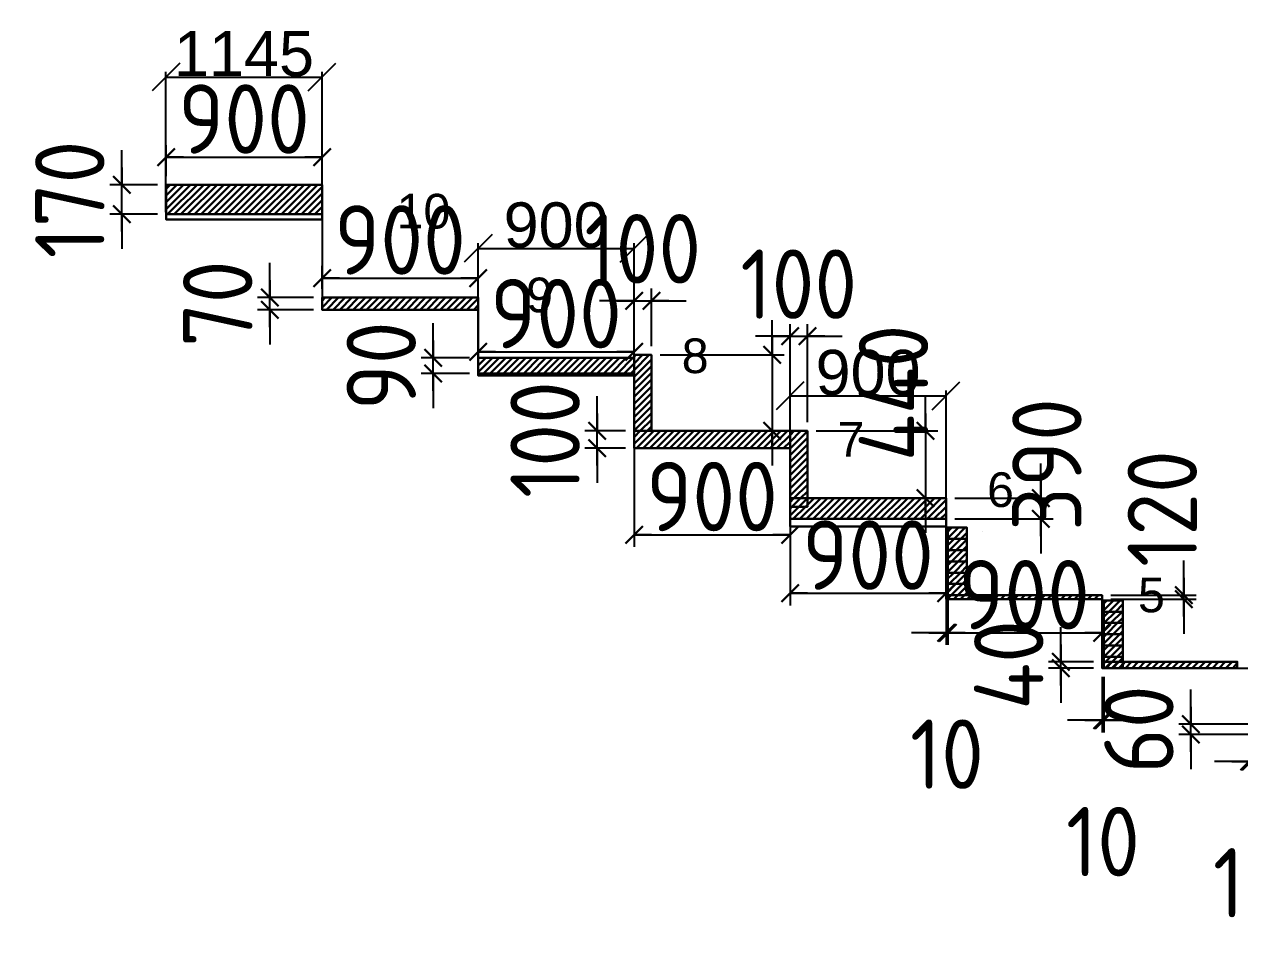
# Model space of a CAD drawing. Header units: millimetres. Extents: x -65509 to 912790, y 446 to 713294.
# Drawn here: x 259562 to 266574, y 394407 to 399688 of the extents above; entities that cross this region are included whole.
import ezdxf

# ---------------------------------------------------------------- set-up
doc = ezdxf.new("R2010")
doc.units = ezdxf.units.MM
doc.layers.get('Defpoints').update_dxf_attribs({"color": 250})
for name, color, linetype, lineweight in [('7.7.0) ммп алм резка', 6, 'Continuous', 30), ('7.7.1) ммп демонтаж бетона', 1, 'Continuous', 30), ('7.7.2) ммп кирпич', 20, 'Continuous', 30), ('7.7.3) ммп монтаж бетона', 5, 'Continuous', 30)]:
    doc.layers.add(name, color=color, linetype=linetype, lineweight=lineweight)
doc.styles.get("Standard").update_dxf_attribs({"font": 'arial.ttf'})
doc.styles.add('СПДС', font='isocpeur.ttf', dxfattribs={"width": 0.9})
doc.dimstyles.new('ISO-25', dxfattribs={"dimtxt": 2.5, "dimasz": 2.5, "dimexe": 1.25, "dimexo": 0.625, "dimtad": 1, "dimtxsty": 'Standard', "dimcen": 2.5, "dimadec": 0, "dimazin": 0, "dimtfac": 1, "dimtmove": 0, "dimatfit": 3, "dimfxl": 1, "dimarcsym": 0})
doc.dimstyles.new('Размера А3', dxfattribs={"dimtxt": 400, "dimasz": 100, "dimexe": 70, "dimexo": 50, "dimgap": 20, "dimtad": 1, "dimdec": 0, "dimrnd": 10, "dimzin": 0, "dimdsep": 46, "dimtxsty": 'СПДС', "dimblk": 'ARROWHEAD_6', "dimcen": 1, "dimazin": 0, "dimtfac": 1, "dimtdec": 0, "dimtmove": 2, "dimatfit": 0, "dimfxl": 1, "dimtolj": 1, "dimtzin": 0, "dimarcsym": 0})
pattern_1 = [(45, (-120, 0), (-19.3075507, 19.3075507), [])]

# ---------------------------------------------------------------- blocks, each defined once
blk = doc.blocks.new('_Oblique')
at = {"color": 0, "linetype": 'ByBlock', "lineweight": -2}
blk.add_line((-0.5, -0.5), (0.5, 0.5), dxfattribs=at)
blk = doc.blocks.new('*D589')
at = {"layer": '7.7.0) ммп алм резка', "color": 0, "lineweight": -2, "transparency": 16777216}
for p, q in [((260378.8, 398604.7), (260378.8, 399413.6)), ((261280, 398622), (261280, 399413.6)), ((260378.8, 399383.6), (261280, 399383.6))]:
    blk.add_line(p, q, dxfattribs=at)
at = {"layer": 'Defpoints', "color": 0, "lineweight": 25, "transparency": 16777216}
for p in [(261280, 399383.6), (260378.8, 398574.7), (261280, 398592)]:
    blk.add_point(p, dxfattribs=at)
at = {"layer": '7.7.0) ммп алм резка', "color": 0, "lineweight": -2, "transparency": 16777216, "xscale": 160, "yscale": 160, "zscale": 160, "rotation": 180}
blk.add_blockref('_Oblique', (260378.8, 399383.6), dxfattribs=at)
at = {"layer": '7.7.0) ммп алм резка', "color": 0, "lineweight": -2, "transparency": 16777216, "xscale": 160, "yscale": 160, "zscale": 160}
blk.add_blockref('_Oblique', (261280, 399383.6), dxfattribs=at)
at = {"layer": '7.7.0) ммп алм резка', "color": 0, "lineweight": 25, "transparency": 16777216, "insert": (260829.4, 399516.9), "char_height": 260, "attachment_point": 5}
blk.add_mtext('1145', dxfattribs=at)
blk = doc.blocks.new('*D590')
at = {"layer": '7.7.0) ммп алм резка', "color": 0, "lineweight": -2, "transparency": 16777216}
for p, q in [((262180.3, 397675), (262180.3, 398425)), ((263080.3, 397675), (263080.3, 398425)), ((262180.3, 398395), (263080.3, 398395))]:
    blk.add_line(p, q, dxfattribs=at)
at = {"layer": 'Defpoints', "color": 0, "lineweight": 25, "transparency": 16777216}
for p in [(263080.3, 398395), (262180.3, 397645), (263080.3, 397645)]:
    blk.add_point(p, dxfattribs=at)
at = {"layer": '7.7.0) ммп алм резка', "color": 0, "lineweight": -2, "transparency": 16777216, "xscale": 160, "yscale": 160, "zscale": 160, "rotation": 180}
blk.add_blockref('_Oblique', (262180.3, 398395), dxfattribs=at)
at = {"layer": '7.7.0) ммп алм резка', "color": 0, "lineweight": -2, "transparency": 16777216, "xscale": 160, "yscale": 160, "zscale": 160}
blk.add_blockref('_Oblique', (263080.3, 398395), dxfattribs=at)
at = {"layer": '7.7.0) ммп алм резка', "color": 0, "lineweight": 25, "transparency": 16777216, "insert": (262630.3, 398528.4), "char_height": 260, "attachment_point": 5}
blk.add_mtext('900', dxfattribs=at)
blk = doc.blocks.new('*D591')
at = {"layer": '7.7.0) ммп алм резка', "color": 0, "lineweight": -2, "transparency": 16777216}
for p, q in [((263980, 396824.3), (263980, 397574.3)), ((264880, 396824.3), (264880, 397574.3)), ((263980, 397544.3), (264880, 397544.3))]:
    blk.add_line(p, q, dxfattribs=at)
at = {"layer": 'Defpoints', "color": 0, "lineweight": 25, "transparency": 16777216}
for p in [(264880, 397544.3), (263980, 396794.3), (264880, 396794.3)]:
    blk.add_point(p, dxfattribs=at)
at = {"layer": '7.7.0) ммп алм резка', "color": 0, "lineweight": -2, "transparency": 16777216, "xscale": 160, "yscale": 160, "zscale": 160, "rotation": 180}
blk.add_blockref('_Oblique', (263980, 397544.3), dxfattribs=at)
at = {"layer": '7.7.0) ммп алм резка', "color": 0, "lineweight": -2, "transparency": 16777216, "xscale": 160, "yscale": 160, "zscale": 160}
blk.add_blockref('_Oblique', (264880, 397544.3), dxfattribs=at)
at = {"layer": '7.7.0) ммп алм резка', "color": 0, "lineweight": 25, "transparency": 16777216, "insert": (264430, 397677.7), "char_height": 260, "attachment_point": 5}
blk.add_mtext('900', dxfattribs=at)
blk = doc.blocks.new('ARROWHEAD_6')
at = {"color": 0, "linetype": 'Continuous'}
for p, q in [((0, 0), (-1, 0)), ((-0.5, -0.5), (0.5, 0.5))]:
    blk.add_line(p, q, dxfattribs=at)
blk = doc.blocks.new('*D593')
at = {"layer": '7.7.3) ммп монтаж бетона', "color": 0, "lineweight": -2, "transparency": 16777216}
for p, q in [((260380, 398812), (260380, 398991.3)), ((261280, 398812), (261280, 398991.3)), ((260480, 398921.3), (261180, 398921.3))]:
    blk.add_line(p, q, dxfattribs=at)
at = {"layer": 'Defpoints', "color": 0, "lineweight": 25, "transparency": 16777216}
for p in [(261280, 398921.3), (260380, 398762), (261280, 398762)]:
    blk.add_point(p, dxfattribs=at)
at = {"layer": '7.7.3) ммп монтаж бетона', "color": 0, "lineweight": -2, "transparency": 16777216, "xscale": 100, "yscale": 100, "zscale": 100, "rotation": 180}
blk.add_blockref('ARROWHEAD_6', (260380, 398921.3), dxfattribs=at)
at = {"layer": '7.7.3) ммп монтаж бетона', "color": 0, "lineweight": -2, "transparency": 16777216, "xscale": 100, "yscale": 100, "zscale": 100}
blk.add_blockref('ARROWHEAD_6', (261280, 398921.3), dxfattribs=at)
at = {"layer": '7.7.3) ммп монтаж бетона', "color": 0, "lineweight": 25, "transparency": 16777216, "insert": (260830, 399141.3), "char_height": 400, "attachment_point": 5, "style": 'СПДС'}
blk.add_mtext('\\A1;900', dxfattribs=at)
blk = doc.blocks.new('*D594')
at = {"layer": '7.7.3) ммп монтаж бетона', "color": 0, "lineweight": -2, "transparency": 16777216}
for p, q in [((260124.5, 398862), (260124.5, 398962)), ((260330, 398762), (260054.5, 398762)), ((260124.5, 398592), (260124.5, 398762)), ((260330, 398592), (260054.5, 398592)), ((260124.5, 398492), (260124.5, 398392))]:
    blk.add_line(p, q, dxfattribs=at)
at = {"layer": 'Defpoints', "color": 0, "lineweight": 25, "transparency": 16777216}
for p in [(260124.5, 398762), (260380, 398762), (260380, 398592)]:
    blk.add_point(p, dxfattribs=at)
at = {"layer": '7.7.3) ммп монтаж бетона', "color": 0, "lineweight": -2, "transparency": 16777216, "xscale": 100, "yscale": 100, "zscale": 100}
for p, rotation in [((260124.5, 398762), 270), ((260124.5, 398592), 90)]:
    blk.add_blockref('ARROWHEAD_6', p, dxfattribs=dict(at, rotation=rotation))
at = {"layer": '7.7.3) ммп монтаж бетона', "color": 0, "lineweight": 25, "transparency": 16777216, "insert": (259824.5, 398677), "char_height": 400, "attachment_point": 5, "rotation": 90, "style": 'СПДС'}
blk.add_mtext('\\A1;170', dxfattribs=at)
blk = doc.blocks.new('*D595')
at = {"layer": '7.7.3) ммп монтаж бетона', "color": 0, "lineweight": -2, "transparency": 16777216}
for p, q in [((261280, 398161.1), (261280, 398293.9)), ((262180, 398161.1), (262180, 398293.9)), ((261380, 398223.9), (262080, 398223.9))]:
    blk.add_line(p, q, dxfattribs=at)
at = {"layer": 'Defpoints', "color": 0, "lineweight": 25, "transparency": 16777216}
for p in [(262180, 398223.9), (261280, 398111.1), (262180, 398111.1)]:
    blk.add_point(p, dxfattribs=at)
at = {"layer": '7.7.3) ммп монтаж бетона', "color": 0, "lineweight": -2, "transparency": 16777216, "xscale": 100, "yscale": 100, "zscale": 100, "rotation": 180}
blk.add_blockref('ARROWHEAD_6', (261280, 398223.9), dxfattribs=at)
at = {"layer": '7.7.3) ммп монтаж бетона', "color": 0, "lineweight": -2, "transparency": 16777216, "xscale": 100, "yscale": 100, "zscale": 100}
blk.add_blockref('ARROWHEAD_6', (262180, 398223.9), dxfattribs=at)
at = {"layer": '7.7.3) ммп монтаж бетона', "color": 0, "lineweight": 25, "transparency": 16777216, "insert": (261730, 398443.9), "char_height": 400, "attachment_point": 5, "style": 'СПДС'}
blk.add_mtext('\\A1;900', dxfattribs=at)
blk = doc.blocks.new('*D596')
at = {"layer": '7.7.3) ммп монтаж бетона', "color": 0, "lineweight": -2, "transparency": 16777216}
for p, q in [((260977.7, 398211.1), (260977.7, 398311.1)), ((261230, 398111.1), (260907.7, 398111.1)), ((260977.7, 398041.1), (260977.7, 398111.1)), ((261230, 398041.1), (260907.7, 398041.1)), ((260977.7, 397941.1), (260977.7, 397841.1))]:
    blk.add_line(p, q, dxfattribs=at)
at = {"layer": 'Defpoints', "color": 0, "lineweight": 25, "transparency": 16777216}
for p in [(260977.7, 398111.1), (261280, 398111.1), (261280, 398041.1)]:
    blk.add_point(p, dxfattribs=at)
at = {"layer": '7.7.3) ммп монтаж бетона', "color": 0, "lineweight": -2, "transparency": 16777216, "xscale": 100, "yscale": 100, "zscale": 100}
for p, rotation in [((260977.7, 398111.1), 270), ((260977.7, 398041.1), 90)]:
    blk.add_blockref('ARROWHEAD_6', p, dxfattribs=dict(at, rotation=rotation))
at = {"layer": '7.7.3) ммп монтаж бетона', "color": 0, "lineweight": 25, "transparency": 16777216, "insert": (260677.7, 398076.1), "char_height": 400, "attachment_point": 5, "rotation": 90, "style": 'СПДС'}
blk.add_mtext('\\A1;70', dxfattribs=at)
blk = doc.blocks.new('*D597')
at = {"layer": '7.7.3) ммп монтаж бетона', "color": 0, "lineweight": -2, "transparency": 16777216}
for p, q in [((262180, 397813.1), (262180, 397868.8)), ((263080, 397813.1), (263080, 397868.8)), ((262280, 397798.8), (262980, 397798.8))]:
    blk.add_line(p, q, dxfattribs=at)
at = {"layer": 'Defpoints', "color": 0, "lineweight": 25, "transparency": 16777216}
for p in [(263080, 397798.8), (262180, 397763.1), (263080, 397763.1)]:
    blk.add_point(p, dxfattribs=at)
at = {"layer": '7.7.3) ммп монтаж бетона', "color": 0, "lineweight": -2, "transparency": 16777216, "xscale": 100, "yscale": 100, "zscale": 100, "rotation": 180}
blk.add_blockref('ARROWHEAD_6', (262180, 397798.8), dxfattribs=at)
at = {"layer": '7.7.3) ммп монтаж бетона', "color": 0, "lineweight": -2, "transparency": 16777216, "xscale": 100, "yscale": 100, "zscale": 100}
blk.add_blockref('ARROWHEAD_6', (263080, 397798.8), dxfattribs=at)
at = {"layer": '7.7.3) ммп монтаж бетона', "color": 0, "lineweight": 25, "transparency": 16777216, "insert": (262630, 398018.8), "char_height": 400, "attachment_point": 5, "style": 'СПДС'}
blk.add_mtext('\\A1;900', dxfattribs=at)
blk = doc.blocks.new('*D598')
at = {"layer": '7.7.3) ммп монтаж бетона', "color": 0, "lineweight": -2, "transparency": 16777216}
for p, q in [((261921.3, 397863.1), (261921.3, 397963.1)), ((262130, 397763.1), (261851.3, 397763.1)), ((261921.3, 397673.1), (261921.3, 397763.1)), ((262130, 397673.1), (261851.3, 397673.1)), ((261921.3, 397573.1), (261921.3, 397473.1))]:
    blk.add_line(p, q, dxfattribs=at)
at = {"layer": 'Defpoints', "color": 0, "lineweight": 25, "transparency": 16777216}
for p in [(261921.3, 397763.1), (262180, 397763.1), (262180, 397673.1)]:
    blk.add_point(p, dxfattribs=at)
at = {"layer": '7.7.3) ммп монтаж бетона', "color": 0, "lineweight": -2, "transparency": 16777216, "xscale": 100, "yscale": 100, "zscale": 100}
for p, rotation in [((261921.3, 397763.1), 270), ((261921.3, 397673.1), 90)]:
    blk.add_blockref('ARROWHEAD_6', p, dxfattribs=dict(at, rotation=rotation))
at = {"layer": '7.7.3) ммп монтаж бетона', "color": 0, "lineweight": 25, "transparency": 16777216, "insert": (261621.3, 397718.1), "char_height": 400, "attachment_point": 5, "rotation": 90, "style": 'СПДС'}
blk.add_mtext('\\A1;90', dxfattribs=at)
blk = doc.blocks.new('*D599')
at = {"layer": '7.7.3) ммп монтаж бетона', "color": 0, "lineweight": -2, "transparency": 16777216}
for p, q in [((263080, 397830.1), (263080, 398162.9)), ((263180, 397830.1), (263180, 398162.9)), ((262980, 398092.9), (262880, 398092.9)), ((263080, 398092.9), (263180, 398092.9)), ((263280, 398092.9), (263380, 398092.9))]:
    blk.add_line(p, q, dxfattribs=at)
at = {"layer": 'Defpoints', "color": 0, "lineweight": 25, "transparency": 16777216}
for p in [(263180, 398092.9), (263080, 397780.1), (263180, 397780.1)]:
    blk.add_point(p, dxfattribs=at)
at = {"layer": '7.7.3) ммп монтаж бетона', "color": 0, "lineweight": -2, "transparency": 16777216, "xscale": 100, "yscale": 100, "zscale": 100}
blk.add_blockref('ARROWHEAD_6', (263080, 398092.9), dxfattribs=at)
at = {"layer": '7.7.3) ммп монтаж бетона', "color": 0, "lineweight": -2, "transparency": 16777216, "xscale": 100, "yscale": 100, "zscale": 100, "rotation": 180}
blk.add_blockref('ARROWHEAD_6', (263180, 398092.9), dxfattribs=at)
at = {"layer": '7.7.3) ммп монтаж бетона', "color": 0, "lineweight": 25, "transparency": 16777216, "insert": (263130, 398392.9), "char_height": 400, "attachment_point": 5, "style": 'СПДС'}
blk.add_mtext('\\A1;100', dxfattribs=at)
blk = doc.blocks.new('*D600')
at = {"layer": '7.7.3) ммп монтаж бетона', "color": 0, "lineweight": -2, "transparency": 16777216}
for p, q in [((263876.5, 397880.1), (263876.5, 397980.1)), ((263230, 397780.1), (263946.5, 397780.1)), ((263876.5, 397780.1), (263876.5, 397342.1)), ((263230, 397342.1), (263946.5, 397342.1)), ((263876.5, 397242.1), (263876.5, 397142.1))]:
    blk.add_line(p, q, dxfattribs=at)
at = {"layer": 'Defpoints', "color": 0, "lineweight": 25, "transparency": 16777216}
for p in [(263180, 397780.1), (263180, 397342.1), (263876.5, 397342.1)]:
    blk.add_point(p, dxfattribs=at)
at = {"layer": '7.7.3) ммп монтаж бетона', "color": 0, "lineweight": -2, "transparency": 16777216, "xscale": 100, "yscale": 100, "zscale": 100}
for p, rotation in [((263876.5, 397780.1), 270), ((263876.5, 397342.1), 90)]:
    blk.add_blockref('ARROWHEAD_6', p, dxfattribs=dict(at, rotation=rotation))
at = {"layer": '7.7.3) ммп монтаж бетона', "color": 0, "lineweight": 25, "transparency": 16777216, "insert": (264576.5, 397561.1), "char_height": 400, "attachment_point": 5, "rotation": 90, "style": 'СПДС'}
blk.add_mtext('\\A1;440', dxfattribs=at)
blk = doc.blocks.new('*D601')
at = {"layer": '7.7.3) ммп монтаж бетона', "color": 0, "lineweight": -2, "transparency": 16777216}
for p, q in [((263080, 397292.1), (263080, 396673.5)), ((263980, 397192.1), (263980, 396673.5)), ((263180, 396743.5), (263880, 396743.5))]:
    blk.add_line(p, q, dxfattribs=at)
at = {"layer": 'Defpoints', "color": 0, "lineweight": 25, "transparency": 16777216}
for p in [(263080, 397342.1), (263980, 397242.1), (263980, 396743.5)]:
    blk.add_point(p, dxfattribs=at)
at = {"layer": '7.7.3) ммп монтаж бетона', "color": 0, "lineweight": -2, "transparency": 16777216, "xscale": 100, "yscale": 100, "zscale": 100, "rotation": 180}
blk.add_blockref('ARROWHEAD_6', (263080, 396743.5), dxfattribs=at)
at = {"layer": '7.7.3) ммп монтаж бетона', "color": 0, "lineweight": -2, "transparency": 16777216, "xscale": 100, "yscale": 100, "zscale": 100}
blk.add_blockref('ARROWHEAD_6', (263980, 396743.5), dxfattribs=at)
at = {"layer": '7.7.3) ммп монтаж бетона', "color": 0, "lineweight": 25, "transparency": 16777216, "insert": (263530, 396963.5), "char_height": 400, "attachment_point": 5, "style": 'СПДС'}
blk.add_mtext('\\A1;900', dxfattribs=at)
blk = doc.blocks.new('*D602')
at = {"layer": '7.7.3) ммп монтаж бетона', "color": 0, "lineweight": -2, "transparency": 16777216}
for p, q in [((262866.6, 397442.1), (262866.6, 397542.1)), ((263030, 397342.1), (262796.6, 397342.1)), ((262866.6, 397242.1), (262866.6, 397342.1)), ((263030, 397242.1), (262796.6, 397242.1)), ((262866.6, 397142.1), (262866.6, 397042.1))]:
    blk.add_line(p, q, dxfattribs=at)
at = {"layer": 'Defpoints', "color": 0, "lineweight": 25, "transparency": 16777216}
for p in [(262866.6, 397342.1), (263080, 397342.1), (263080, 397242.1)]:
    blk.add_point(p, dxfattribs=at)
at = {"layer": '7.7.3) ммп монтаж бетона', "color": 0, "lineweight": -2, "transparency": 16777216, "xscale": 100, "yscale": 100, "zscale": 100}
for p, rotation in [((262866.6, 397342.1), 270), ((262866.6, 397242.1), 90)]:
    blk.add_blockref('ARROWHEAD_6', p, dxfattribs=dict(at, rotation=rotation))
at = {"layer": '7.7.3) ммп монтаж бетона', "color": 0, "lineweight": 25, "transparency": 16777216, "insert": (262566.6, 397292.1), "char_height": 400, "attachment_point": 5, "rotation": 90, "style": 'СПДС'}
blk.add_mtext('\\A1;100', dxfattribs=at)
blk = doc.blocks.new('*D603')
at = {"layer": '7.7.3) ммп монтаж бетона', "color": 0, "lineweight": -2, "transparency": 16777216}
for p, q in [((263980, 397392.1), (263980, 397958.7)), ((264080, 397392.1), (264080, 397958.7)), ((263880, 397888.7), (263780, 397888.7)), ((263980, 397888.7), (264080, 397888.7)), ((264180, 397888.7), (264280, 397888.7))]:
    blk.add_line(p, q, dxfattribs=at)
at = {"layer": 'Defpoints', "color": 0, "lineweight": 25, "transparency": 16777216}
for p in [(264080, 397888.7), (263980, 397342.1), (264080, 397342.1)]:
    blk.add_point(p, dxfattribs=at)
at = {"layer": '7.7.3) ммп монтаж бетона', "color": 0, "lineweight": -2, "transparency": 16777216, "xscale": 100, "yscale": 100, "zscale": 100}
blk.add_blockref('ARROWHEAD_6', (263980, 397888.7), dxfattribs=at)
at = {"layer": '7.7.3) ммп монтаж бетона', "color": 0, "lineweight": -2, "transparency": 16777216, "xscale": 100, "yscale": 100, "zscale": 100, "rotation": 180}
blk.add_blockref('ARROWHEAD_6', (264080, 397888.7), dxfattribs=at)
at = {"layer": '7.7.3) ммп монтаж бетона', "color": 0, "lineweight": 25, "transparency": 16777216, "insert": (264030, 398188.7), "char_height": 400, "attachment_point": 5, "style": 'СПДС'}
blk.add_mtext('\\A1;100', dxfattribs=at)
blk = doc.blocks.new('*D604')
at = {"layer": '7.7.3) ммп монтаж бетона', "color": 0, "lineweight": -2, "transparency": 16777216}
for p, q in [((264761.6, 397442.1), (264761.6, 397542.1)), ((264130, 397342.1), (264831.6, 397342.1)), ((264761.6, 397342.1), (264761.6, 396954.1)), ((264130, 396954.1), (264831.6, 396954.1)), ((264761.6, 396854.1), (264761.6, 396754.1))]:
    blk.add_line(p, q, dxfattribs=at)
at = {"layer": 'Defpoints', "color": 0, "lineweight": 25, "transparency": 16777216}
for p in [(264080, 397342.1), (264080, 396954.1), (264761.6, 396954.1)]:
    blk.add_point(p, dxfattribs=at)
at = {"layer": '7.7.3) ммп монтаж бетона', "color": 0, "lineweight": -2, "transparency": 16777216, "xscale": 100, "yscale": 100, "zscale": 100}
for p, rotation in [((264761.6, 397342.1), 270), ((264761.6, 396954.1), 90)]:
    blk.add_blockref('ARROWHEAD_6', p, dxfattribs=dict(at, rotation=rotation))
at = {"layer": '7.7.3) ммп монтаж бетона', "color": 0, "lineweight": 25, "transparency": 16777216, "insert": (265461.6, 397148.1), "char_height": 400, "attachment_point": 5, "rotation": 90, "style": 'СПДС'}
blk.add_mtext('\\A1;390', dxfattribs=at)
blk = doc.blocks.new('*D605')
at = {"layer": '7.7.3) ммп монтаж бетона', "color": 0, "lineweight": -2, "transparency": 16777216}
for p, q in [((263980, 396784.1), (263980, 396335.7)), ((264880, 396784.1), (264880, 396335.7)), ((264080, 396405.7), (264780, 396405.7))]:
    blk.add_line(p, q, dxfattribs=at)
at = {"layer": 'Defpoints', "color": 0, "lineweight": 25, "transparency": 16777216}
for p in [(263980, 396834.1), (264880, 396834.1), (264880, 396405.7)]:
    blk.add_point(p, dxfattribs=at)
at = {"layer": '7.7.3) ммп монтаж бетона', "color": 0, "lineweight": -2, "transparency": 16777216, "xscale": 100, "yscale": 100, "zscale": 100, "rotation": 180}
blk.add_blockref('ARROWHEAD_6', (263980, 396405.7), dxfattribs=at)
at = {"layer": '7.7.3) ммп монтаж бетона', "color": 0, "lineweight": -2, "transparency": 16777216, "xscale": 100, "yscale": 100, "zscale": 100}
blk.add_blockref('ARROWHEAD_6', (264880, 396405.7), dxfattribs=at)
at = {"layer": '7.7.3) ммп монтаж бетона', "color": 0, "lineweight": 25, "transparency": 16777216, "insert": (264430, 396625.7), "char_height": 400, "attachment_point": 5, "style": 'СПДС'}
blk.add_mtext('\\A1;900', dxfattribs=at)
blk = doc.blocks.new('*D606')
at = {"layer": '7.7.3) ммп монтаж бетона', "color": 0, "lineweight": -2, "transparency": 16777216}
for p, q in [((265427.3, 397054.1), (265427.3, 397154.1)), ((264930, 396954.1), (265497.3, 396954.1)), ((265427.3, 396954.1), (265427.3, 396834.1)), ((264930, 396834.1), (265497.3, 396834.1)), ((265427.3, 396734.1), (265427.3, 396634.1))]:
    blk.add_line(p, q, dxfattribs=at)
at = {"layer": 'Defpoints', "color": 0, "lineweight": 25, "transparency": 16777216}
for p in [(264880, 396954.1), (264880, 396834.1), (265427.3, 396834.1)]:
    blk.add_point(p, dxfattribs=at)
at = {"layer": '7.7.3) ммп монтаж бетона', "color": 0, "lineweight": -2, "transparency": 16777216, "xscale": 100, "yscale": 100, "zscale": 100}
for p, rotation in [((265427.3, 396954.1), 270), ((265427.3, 396834.1), 90)]:
    blk.add_blockref('ARROWHEAD_6', p, dxfattribs=dict(at, rotation=rotation))
at = {"layer": '7.7.3) ммп монтаж бетона', "color": 0, "lineweight": 25, "transparency": 16777216, "insert": (266127.3, 396894.1), "char_height": 400, "attachment_point": 5, "rotation": 90, "style": 'СПДС'}
blk.add_mtext('\\A1;120', dxfattribs=at)
blk = doc.blocks.new('*D607')
at = {"layer": '7.7.3) ммп монтаж бетона', "color": 0, "lineweight": -2, "transparency": 16777216}
for p, q in [((264880, 396734.1), (264880, 396107.4)), ((264890, 396734.1), (264890, 396107.4)), ((264780, 396177.4), (264680, 396177.4)), ((264880, 396177.4), (264890, 396177.4)), ((264990, 396177.4), (265090, 396177.4))]:
    blk.add_line(p, q, dxfattribs=at)
at = {"layer": 'Defpoints', "color": 0, "lineweight": 25, "transparency": 16777216}
for p in [(264880, 396784.1), (264890, 396784.1), (264890, 396177.4)]:
    blk.add_point(p, dxfattribs=at)
at = {"layer": '7.7.3) ммп монтаж бетона', "color": 0, "lineweight": -2, "transparency": 16777216, "xscale": 100, "yscale": 100, "zscale": 100}
blk.add_blockref('ARROWHEAD_6', (264880, 396177.4), dxfattribs=at)
at = {"layer": '7.7.3) ммп монтаж бетона', "color": 0, "lineweight": -2, "transparency": 16777216, "xscale": 100, "yscale": 100, "zscale": 100, "rotation": 180}
blk.add_blockref('ARROWHEAD_6', (264890, 396177.4), dxfattribs=at)
at = {"layer": '7.7.3) ммп монтаж бетона', "color": 0, "lineweight": 25, "transparency": 16777216, "insert": (264885, 395477.4), "char_height": 400, "attachment_point": 5, "style": 'СПДС'}
blk.add_mtext('\\A1;10', dxfattribs=at)
blk = doc.blocks.new('*D608')
at = {"layer": '7.7.3) ммп монтаж бетона', "color": 0, "lineweight": -2, "transparency": 16777216}
for p, q in [((264880, 396321.1), (264880, 396107.4)), ((265780, 396344.1), (265780, 396107.4)), ((264980, 396177.4), (265680, 396177.4))]:
    blk.add_line(p, q, dxfattribs=at)
at = {"layer": 'Defpoints', "color": 0, "lineweight": 25, "transparency": 16777216}
for p in [(265780, 396394.1), (264880, 396371.1), (265780, 396177.4)]:
    blk.add_point(p, dxfattribs=at)
at = {"layer": '7.7.3) ммп монтаж бетона', "color": 0, "lineweight": -2, "transparency": 16777216, "xscale": 100, "yscale": 100, "zscale": 100, "rotation": 180}
blk.add_blockref('ARROWHEAD_6', (264880, 396177.4), dxfattribs=at)
at = {"layer": '7.7.3) ммп монтаж бетона', "color": 0, "lineweight": -2, "transparency": 16777216, "xscale": 100, "yscale": 100, "zscale": 100}
blk.add_blockref('ARROWHEAD_6', (265780, 396177.4), dxfattribs=at)
at = {"layer": '7.7.3) ммп монтаж бетона', "color": 0, "lineweight": 25, "transparency": 16777216, "insert": (265330, 396397.4), "char_height": 400, "attachment_point": 5, "style": 'СПДС'}
blk.add_mtext('\\A1;900', dxfattribs=at)
blk = doc.blocks.new('*D609')
at = {"layer": '7.7.3) ммп монтаж бетона', "color": 0, "lineweight": -2, "transparency": 16777216}
for p, q in [((266252.5, 396494.1), (266252.5, 396594.1)), ((265830, 396394.1), (266322.5, 396394.1)), ((266252.5, 396371.1), (266252.5, 396394.1)), ((265830, 396371.1), (266322.5, 396371.1)), ((266252.5, 396271.1), (266252.5, 396171.1))]:
    blk.add_line(p, q, dxfattribs=at)
at = {"layer": 'Defpoints', "color": 0, "lineweight": 25, "transparency": 16777216}
for p in [(265780, 396394.1), (266252.5, 396394.1), (265780, 396371.1)]:
    blk.add_point(p, dxfattribs=at)
at = {"layer": '7.7.3) ммп монтаж бетона', "color": 0, "lineweight": -2, "transparency": 16777216, "xscale": 100, "yscale": 100, "zscale": 100}
for p, rotation in [((266252.5, 396394.1), 270), ((266252.5, 396371.1), 90)]:
    blk.add_blockref('ARROWHEAD_6', p, dxfattribs=dict(at, rotation=rotation))
at = {"layer": '7.7.3) ммп монтаж бетона', "color": 0, "lineweight": 25, "transparency": 16777216, "insert": (266952.5, 396382.6), "char_height": 400, "attachment_point": 5, "rotation": 90, "style": 'СПДС'}
blk.add_mtext('\\A1;20', dxfattribs=at)
blk = doc.blocks.new('*D610')
at = {"layer": '7.7.3) ммп монтаж бетона', "color": 0, "lineweight": -2, "transparency": 16777216}
for p, q in [((265780, 395924.1), (265780, 395602.9)), ((265790, 395924.1), (265790, 395602.9)), ((265680, 395672.9), (265580, 395672.9)), ((265780, 395672.9), (265790, 395672.9)), ((265890, 395672.9), (265990, 395672.9))]:
    blk.add_line(p, q, dxfattribs=at)
at = {"layer": 'Defpoints', "color": 0, "lineweight": 25, "transparency": 16777216}
for p in [(265780, 395974.1), (265790, 395974.1), (265790, 395672.9)]:
    blk.add_point(p, dxfattribs=at)
at = {"layer": '7.7.3) ммп монтаж бетона', "color": 0, "lineweight": -2, "transparency": 16777216, "xscale": 100, "yscale": 100, "zscale": 100}
blk.add_blockref('ARROWHEAD_6', (265780, 395672.9), dxfattribs=at)
at = {"layer": '7.7.3) ммп монтаж бетона', "color": 0, "lineweight": -2, "transparency": 16777216, "xscale": 100, "yscale": 100, "zscale": 100, "rotation": 180}
blk.add_blockref('ARROWHEAD_6', (265790, 395672.9), dxfattribs=at)
at = {"layer": '7.7.3) ммп монтаж бетона', "color": 0, "lineweight": 25, "transparency": 16777216, "insert": (265785, 394972.9), "char_height": 400, "attachment_point": 5, "style": 'СПДС'}
blk.add_mtext('\\A1;10', dxfattribs=at)
blk = doc.blocks.new('*D611')
at = {"layer": '7.7.3) ммп монтаж бетона', "color": 0, "lineweight": -2, "transparency": 16777216}
for p, q in [((265541.7, 396110.1), (265541.7, 396210.1)), ((265730, 396010.1), (265471.7, 396010.1)), ((265730, 395974.1), (265471.7, 395974.1)), ((265541.7, 395974.1), (265541.7, 396010.1)), ((265541.7, 395874.1), (265541.7, 395774.1))]:
    blk.add_line(p, q, dxfattribs=at)
at = {"layer": 'Defpoints', "color": 0, "lineweight": 25, "transparency": 16777216}
for p in [(265541.7, 396010.1), (265780, 396010.1), (265780, 395974.1)]:
    blk.add_point(p, dxfattribs=at)
at = {"layer": '7.7.3) ммп монтаж бетона', "color": 0, "lineweight": -2, "transparency": 16777216, "xscale": 100, "yscale": 100, "zscale": 100}
for p, rotation in [((265541.7, 396010.1), 270), ((265541.7, 395974.1), 90)]:
    blk.add_blockref('ARROWHEAD_6', p, dxfattribs=dict(at, rotation=rotation))
at = {"layer": '7.7.3) ммп монтаж бетона', "color": 0, "lineweight": 25, "transparency": 16777216, "insert": (265241.7, 395992.1), "char_height": 400, "attachment_point": 5, "rotation": 90, "style": 'СПДС'}
blk.add_mtext('\\A1;40', dxfattribs=at)
blk = doc.blocks.new('*D612')
at = {"layer": '7.7.3) ммп монтаж бетона', "color": 0, "lineweight": -2, "transparency": 16777216}
for p, q in [((266627.8, 395540.1), (266627.8, 395365.4)), ((266637.8, 395540.1), (266637.8, 395365.4)), ((266527.8, 395435.4), (266427.8, 395435.4)), ((266627.8, 395435.4), (266637.8, 395435.4)), ((266737.8, 395435.4), (266837.8, 395435.4))]:
    blk.add_line(p, q, dxfattribs=at)
at = {"layer": 'Defpoints', "color": 0, "lineweight": 25, "transparency": 16777216}
for p in [(266627.8, 395590.1), (266637.8, 395590.1), (266637.8, 395435.4)]:
    blk.add_point(p, dxfattribs=at)
at = {"layer": '7.7.3) ммп монтаж бетона', "color": 0, "lineweight": -2, "transparency": 16777216, "xscale": 100, "yscale": 100, "zscale": 100}
blk.add_blockref('ARROWHEAD_6', (266627.8, 395435.4), dxfattribs=at)
at = {"layer": '7.7.3) ммп монтаж бетона', "color": 0, "lineweight": -2, "transparency": 16777216, "xscale": 100, "yscale": 100, "zscale": 100, "rotation": 180}
blk.add_blockref('ARROWHEAD_6', (266637.8, 395435.4), dxfattribs=at)
at = {"layer": '7.7.3) ммп монтаж бетона', "color": 0, "lineweight": 25, "transparency": 16777216, "insert": (266632.8, 394735.4), "char_height": 400, "attachment_point": 5, "style": 'СПДС'}
blk.add_mtext('\\A1;10', dxfattribs=at)
blk = doc.blocks.new('*D614')
at = {"layer": '7.7.3) ммп монтаж бетона', "color": 0, "lineweight": -2, "transparency": 16777216}
for p, q in [((266292.3, 395751.1), (266292.3, 395851.1)), ((267477.8, 395651.1), (266222.3, 395651.1)), ((266292.3, 395590.1), (266292.3, 395651.1)), ((267477.8, 395590.1), (266222.3, 395590.1)), ((266292.3, 395490.1), (266292.3, 395390.1))]:
    blk.add_line(p, q, dxfattribs=at)
at = {"layer": 'Defpoints', "color": 0, "lineweight": 25, "transparency": 16777216}
for p in [(266292.3, 395651.1), (267527.8, 395651.1), (267527.8, 395590.1)]:
    blk.add_point(p, dxfattribs=at)
at = {"layer": '7.7.3) ммп монтаж бетона', "color": 0, "lineweight": -2, "transparency": 16777216, "xscale": 100, "yscale": 100, "zscale": 100}
for p, rotation in [((266292.3, 395651.1), 270), ((266292.3, 395590.1), 90)]:
    blk.add_blockref('ARROWHEAD_6', p, dxfattribs=dict(at, rotation=rotation))
at = {"layer": '7.7.3) ммп монтаж бетона', "color": 0, "lineweight": 25, "transparency": 16777216, "insert": (265992.3, 395620.6), "char_height": 400, "attachment_point": 5, "rotation": 90, "style": 'СПДС'}
blk.add_mtext('\\A1;60', dxfattribs=at)

msp = doc.modelspace()

# ---------------------------------------------------------------- hatches: boundary and pattern name
at = {"layer": '7.7.2) ммп кирпич'}
h = msp.add_hatch(dxfattribs=at)
h.set_pattern_fill('ANSI31', color=256, scale=8.6)
h.paths.add_polyline_path([(265000.005, 396784.135), (264880.005, 396784.135), (264880.005, 396719.135), (265000.005, 396719.135)])
h = msp.add_hatch(dxfattribs=at)
h.set_pattern_fill('ANSI31', color=256, scale=8.6)
h.paths.add_polyline_path([(265000.005, 396719.135), (264880.005, 396719.135), (264880.005, 396654.135), (265000.005, 396654.135)])
h = msp.add_hatch(dxfattribs=at)
h.set_pattern_fill('ANSI31', color=256, scale=8.6)
h.paths.add_polyline_path([(265000.005, 396654.135), (264880.005, 396654.135), (264880.005, 396589.135), (265000.005, 396589.135)])
h = msp.add_hatch(dxfattribs=at)
h.set_pattern_fill('ANSI31', color=256, scale=8.6)
h.paths.add_polyline_path([(265000.005, 396589.135), (264880.005, 396589.135), (264880.005, 396524.135), (265000.005, 396524.135)])
h = msp.add_hatch(dxfattribs=at)
h.set_pattern_fill('ANSI31', color=256, scale=8.6)
h.paths.add_polyline_path([(265000.005, 396524.135), (264880.005, 396524.135), (264880.005, 396459.135), (265000.005, 396459.135)])
h = msp.add_hatch(dxfattribs=at)
h.set_pattern_fill('ANSI31', color=256, scale=8.6)
h.paths.add_polyline_path([(265000.005, 396459.135), (264880.005, 396459.135), (264880.005, 396394.135), (265000.005, 396394.135)])
h = msp.add_hatch(dxfattribs=at)
h.set_pattern_fill('ANSI31', color=256, scale=8.6)
h.paths.add_polyline_path([(265900.005, 396364.135), (265780.005, 396364.135), (265780.005, 396299.135), (265900.005, 396299.135)])
h = msp.add_hatch(dxfattribs=at)
h.set_pattern_fill('ANSI31', color=256, scale=8.6)
h.paths.add_polyline_path([(265900.005, 396299.135), (265780.005, 396299.135), (265780.005, 396234.135), (265900.005, 396234.135)])
h = msp.add_hatch(dxfattribs=at)
h.set_pattern_fill('ANSI31', color=256, scale=8.6)
h.paths.add_polyline_path([(265900.005, 396234.135), (265780.005, 396234.135), (265780.005, 396169.135), (265900.005, 396169.135)])
h = msp.add_hatch(dxfattribs=at)
h.set_pattern_fill('ANSI31', color=256, scale=8.6)
h.paths.add_polyline_path([(265900.005, 396169.135), (265780.005, 396169.135), (265780.005, 396104.135), (265900.005, 396104.135)])
h = msp.add_hatch(dxfattribs=at)
h.set_pattern_fill('ANSI31', color=256, scale=8.6)
h.paths.add_polyline_path([(265900.005, 396104.135), (265780.005, 396104.135), (265780.005, 396039.135), (265900.005, 396039.135)])
h = msp.add_hatch(dxfattribs=at)
h.set_pattern_fill('ANSI31', color=256, scale=8.6)
h.paths.add_polyline_path([(265900.005, 396039.135), (265780.005, 396039.135), (265780.005, 396010.135), (265900.005, 396010.135)])
h = msp.add_hatch(dxfattribs=at)
h.set_pattern_fill('ANSI31', color=256, scale=8.6)
h.paths.add_polyline_path([(265900.005, 396010.135), (265780.005, 396010.135), (265780.005, 395974.135), (265900.005, 395974.135)])
at = {"layer": '7.7.3) ммп монтаж бетона'}
h = msp.add_hatch(dxfattribs=at)
h.set_pattern_fill('ANSI31', color=256, scale=8.6)
h.paths.add_polyline_path([(261280.005, 398761.95), (260380.005, 398761.95), (260380.005, 398591.95), (261280.005, 398591.95)])
h = msp.add_hatch(dxfattribs=at)
h.set_pattern_fill('ANSI31', color=256, scale=8.6)
h.paths.add_polyline_path([(262180.005, 398111.135), (261280.005, 398111.135), (261280.005, 398041.135), (262180.005, 398041.135)])
h = msp.add_hatch(dxfattribs=at)
h.set_pattern_fill('ANSI31', color=256, scale=8.6)
h.paths.add_polyline_path([(263080.005, 397763.135), (262180.005, 397763.135), (262180.005, 397673.135), (263080.005, 397673.135)])
h = msp.add_hatch(dxfattribs=at)
h.set_pattern_fill('ANSI31', color=256, scale=8.6)
h.paths.add_polyline_path([(263180.005, 397780.135), (263080.005, 397780.135), (263080.005, 397342.135), (263180.005, 397342.135)])
h = msp.add_hatch(dxfattribs=at)
h.set_pattern_fill('ANSI31', color=256, scale=8.6)
h.paths.add_polyline_path([(263980.005, 397342.135), (263080.005, 397342.135), (263080.005, 397242.135), (263980.005, 397242.135)])
h = msp.add_hatch(dxfattribs=at)
h.set_pattern_fill('ANSI31', color=256, scale=8.6)
h.paths.add_polyline_path([(264080.005, 397342.135), (263980.005, 397342.135), (263980.005, 396954.135), (264080.005, 396954.135)])
h = msp.add_hatch(dxfattribs=at)
h.set_pattern_fill('ANSI31', color=256, scale=8.6)
h.paths.add_polyline_path([(264080.005, 396954.135), (263980.005, 396954.135), (263980.005, 396904.135), (264080.005, 396904.135)], flags=17)
h = msp.add_hatch(dxfattribs=at)
h.set_pattern_fill('ANSI31', color=256, scale=8.6)
h.paths.add_polyline_path([(264880.005, 396954.135), (264080.005, 396954.135), (264080.005, 396904.135), (263980.005, 396904.135), (263980.005, 396834.135), (264880.005, 396834.135)])
h = msp.add_hatch(dxfattribs=at)
h.set_pattern_fill('ANSI31', color=256, scale=8.6)
h.set_pattern_definition(pattern_1)
h.paths.add_polyline_path([(264890.005, 396784.135), (264880.005, 396784.135), (264880.005, 396394.135), (264890.005, 396394.135)])
h = msp.add_hatch(dxfattribs=at)
h.set_pattern_fill('ANSI31', color=256, scale=8.6)
h.paths.add_polyline_path([(264880.005, 396371.135), (265780.005, 396371.135), (265780.005, 396394.135), (264880.005, 396394.135)])
h = msp.add_hatch(dxfattribs=at)
h.set_pattern_fill('ANSI31', color=256, scale=8.6)
h.set_pattern_definition(pattern_1)
h.paths.add_polyline_path([(265790.005, 396364.135), (265780.005, 396364.135), (265780.005, 396010.135), (265790.005, 396010.135)])
h = msp.add_hatch(dxfattribs=at)
h.set_pattern_fill('ANSI31', color=256, scale=8.6)
h.set_pattern_definition(pattern_1)
h.paths.add_polyline_path([(266560.005, 396010.135), (265780.005, 396010.135), (265780.005, 395974.135), (266507.814, 395974.135), (266507.814, 395980.135), (266560.005, 395980.135)])
h = msp.add_hatch(dxfattribs=at)
h.set_pattern_fill('ANSI31', color=256, scale=8.6)
h.paths.add_polyline_path([(265910.005, 396010.135), (265900.005, 396010.135), (265900.005, 395974.135), (265910.005, 395974.135)])

# ---------------------------------------------------------------- linework, layer by layer
msp.add_lwpolyline([(260380.005, 398591.95), (261280.005, 398591.135), (261280.005, 398041.135), (262180.005, 398041.135), (262180.005, 397673.135), (263080.005, 397673.135), (263080.005, 397242.135), (263980.005, 397242.135), (263980.005, 396834.135), (264880.005, 396834.135), (264880.005, 396371.135), (265780.005, 396371.135), (265780.005, 395974.135), (266627.814, 395974.135), (266627.814, 395590.135), (267527.814, 395590.135), (267527.814, 395231.135), (268427.814, 395231.135), (268427.814, 394899.135), (269327.814, 394899.135), (269327.814, 394407.135), (270227.814, 394407.135)])
at = {"layer": '7.7.0) ммп алм резка'}
for points in [[(260380.005, 398591.95), (261280.005, 398591.95)], [(262180.005, 397673.135), (263080.005, 397673.135)], [(263980.005, 396834.135), (264880.005, 396834.135)]]:
    msp.add_lwpolyline(points, dxfattribs=at)
at = {"layer": '7.7.1) ммп демонтаж бетона'}
for points in [[(260380.005, 398591.95), (261280.005, 398591.95), (261280.005, 398561.95), (260380.005, 398561.95)], [(262180.005, 397673.135), (263080.005, 397673.135), (263080.005, 397662.135), (262180.005, 397662.135)], [(263980.005, 396834.135), (264880.005, 396834.135), (264880.005, 396791.135), (263980.005, 396791.135)]]:
    msp.add_lwpolyline(points, close=True, dxfattribs=at)
at = {"layer": '7.7.2) ммп кирпич'}
for points in [[(264880.005, 396719.135), (265000.005, 396719.135), (265000.005, 396784.135), (264880.005, 396784.135)], [(264880.005, 396654.135), (265000.005, 396654.135), (265000.005, 396719.135), (264880.005, 396719.135)], [(264880.005, 396589.135), (265000.005, 396589.135), (265000.005, 396654.135), (264880.005, 396654.135)], [(264880.005, 396524.135), (265000.005, 396524.135), (265000.005, 396589.135), (264880.005, 396589.135)], [(264880.005, 396459.135), (265000.005, 396459.135), (265000.005, 396524.135), (264880.005, 396524.135)], [(264880.005, 396394.135), (265000.005, 396394.135), (265000.005, 396459.135), (264880.005, 396459.135)], [(265780.005, 396299.135), (265900.005, 396299.135), (265900.005, 396364.135), (265780.005, 396364.135)], [(265780.005, 396234.135), (265900.005, 396234.135), (265900.005, 396299.135), (265780.005, 396299.135)], [(265780.005, 396169.135), (265900.005, 396169.135), (265900.005, 396234.135), (265780.005, 396234.135)], [(265780.005, 396104.135), (265900.005, 396104.135), (265900.005, 396169.135), (265780.005, 396169.135)], [(265780.005, 396039.135), (265900.005, 396039.135), (265900.005, 396104.135), (265780.005, 396104.135)], [(265780.005, 395974.135), (265900.005, 395974.135), (265900.005, 396039.135), (265780.005, 396039.135)]]:
    msp.add_lwpolyline(points, close=True, dxfattribs=at)
at = {"layer": '7.7.3) ммп монтаж бетона'}
for points in [[(260380.005, 398591.95), (261280.005, 398591.95), (261280.005, 398761.95), (260380.005, 398761.95)], [(261280.005, 398041.135), (262180.005, 398041.135), (262180.005, 398111.135), (261280.005, 398111.135)], [(262180.005, 397673.135), (263080.005, 397673.135), (263080.005, 397763.135), (262180.005, 397763.135)], [(263080.005, 397342.135), (263180.005, 397342.135), (263180.005, 397780.135), (263080.005, 397780.135)], [(262180.005, 397673.135), (263080.005, 397673.135), (263080.005, 397673.135), (262180.005, 397673.135)], [(263080.005, 397242.135), (263980.005, 397242.135), (263980.005, 397342.135), (263080.005, 397342.135)], [(263980.005, 396904.135), (264080.005, 396904.135), (264080.005, 397342.135), (263980.005, 397342.135)], [(263980.005, 396834.135), (264880.005, 396834.135), (264880.005, 396954.135), (263980.005, 396954.135)], [(264880.005, 396784.135), (264890.005, 396784.135), (264890.005, 396394.135), (264880.005, 396394.135)], [(264880.005, 396371.135), (265780.005, 396371.135), (265780.005, 396394.135), (264880.005, 396394.135)], [(265780.005, 396364.135), (265790.005, 396364.135), (265790.005, 395974.135), (265780.005, 395974.135)], [(265780.005, 395974.135), (266560.005, 395974.135), (266560.005, 396010.135), (265780.005, 396010.135)]]:
    msp.add_lwpolyline(points, close=True, dxfattribs=at)
msp.add_lwpolyline([(261280.005, 398111.135), (262180.005, 398111.135), (262180.005, 397763.135)], dxfattribs=at)

# ---------------------------------------------------------------- texts
at = {"char_height": 200, "attachment_point": 1}
for s, insert in [('10', (261709.566, 398709.74)), ('9', (262457.367, 398226.479)), ('8', (263354.588, 397875.451)), ('7', (264253.311, 397393.717)), ('6', (265116.435, 397103.085)), ('5', (265987.046, 396495.564))]:
    msp.add_mtext_dynamic_manual_height_columns(s, width=428.23244, gutter_width=12.5, heights=[0], dxfattribs=dict(at, insert=insert))
at = {"layer": '7.7.1) ммп демонтаж бетона', "insert": (265090.53, 396763.586), "char_height": 2.5, "attachment_point": 1}
msp.add_mtext_dynamic_manual_height_columns('6', width=346.442, gutter_width=12.5, heights=[0], dxfattribs=at)

# ---------------------------------------------------------------- dimensions: what is measured, and where the dimension line sits
at = {"layer": '7.7.0) ммп алм резка', "color": 0, "lineweight": 25}
dim = msp.add_linear_dim(base=(261280.005, 399383.569), p1=(260378.846, 398574.716), p2=(261280.005, 398591.95), text='1145', dimstyle='ISO-25', override={"dimtxt": 260, "dimasz": 160, "dimexe": 30, "dimexo": 30, "dimdec": 0, "dimblk1": 'Oblique', "dimblk2": 'Oblique', "dimsah": 1}, dxfattribs=at)
dim.commit()
dim.dimension.update_dxf_attribs({"geometry": '*D589', "text_midpoint": (260829.426, 399516.943)})
for base, p1, p2, picture, middle in [((263080.265, 398395.044), (262180.265, 397645.044), (263080.265, 397645.044), '*D590', (262630.265, 398528.418)), ((264879.979, 397544.299), (263979.979, 396794.299), (264879.979, 396794.299), '*D591', (264429.979, 397677.673))]:
    dim = msp.add_linear_dim(base=base, p1=p1, p2=p2, dimstyle='ISO-25', override={"dimtxt": 260, "dimasz": 160, "dimexe": 30, "dimexo": 30, "dimdec": 0, "dimblk1": 'Oblique', "dimblk2": 'Oblique', "dimsah": 1}, dxfattribs=at)
    dim.commit()
    dim.dimension.update_dxf_attribs({"geometry": picture, "text_midpoint": middle})
at = {"layer": '7.7.3) ммп монтаж бетона', "color": 18, "lineweight": 25, "true_color": 0x000000}
for base, p1, p2, picture, middle in [((261280.005, 398921.289), (260380.005, 398761.95), (261280.005, 398761.95), '*D593', (260830.005, 399141.289)), ((262180.005, 398223.884), (261280.005, 398111.135), (262180.005, 398111.135), '*D595', (261730.005, 398443.884)), ((263180.005, 398092.948), (263080.005, 397780.135), (263180.005, 397780.135), '*D599', (263130.005, 398392.948)), ((264080.005, 397888.704), (263980.005, 397342.135), (264080.005, 397342.135), '*D603', (264030.005, 398188.704)), ((263080.005, 397798.846), (262180.005, 397763.135), (263080.005, 397763.135), '*D597', (262630.005, 398018.846)), ((263980.005, 396743.532), (263080.005, 397342.135), (263980.005, 397242.135), '*D601', (263530.005, 396963.532)), ((264880.005, 396405.706), (263980.005, 396834.135), (264880.005, 396834.135), '*D605', (264430.005, 396625.706)), ((264890.005, 396177.37), (264880.005, 396784.135), (264890.005, 396784.135), '*D607', (264885.005, 395477.37)), ((265780.005, 396177.37), (264880.005, 396371.135), (265780.005, 396394.135), '*D608', (265330.005, 396397.37)), ((265790.005, 395672.948), (265780.005, 395974.135), (265790.005, 395974.135), '*D610', (265785.005, 394972.948)), ((266637.814, 395435.36), (266627.814, 395590.135), (266637.814, 395590.135), '*D612', (266632.814, 394735.36))]:
    dim = msp.add_linear_dim(base=base, p1=p1, p2=p2, dimstyle='Размера А3', dxfattribs=at)
    dim.commit()
    dim.dimension.update_dxf_attribs({"geometry": picture, "text_midpoint": middle})
for base, p1, p2, picture, middle in [((260124.516, 398761.95), (260380.005, 398591.95), (260380.005, 398761.95), '*D594', (259824.516, 398676.95)), ((260977.677, 398111.135), (261280.005, 398041.135), (261280.005, 398111.135), '*D596', (260677.677, 398076.135)), ((261921.289, 397763.135), (262180.005, 397673.135), (262180.005, 397763.135), '*D598', (261621.289, 397718.135)), ((263876.503, 397342.135), (263180.005, 397780.135), (263180.005, 397342.135), '*D600', (264576.503, 397561.135)), ((262866.607, 397342.135), (263080.005, 397242.135), (263080.005, 397342.135), '*D602', (262566.607, 397292.135)), ((264761.646, 396954.135), (264080.005, 397342.135), (264080.005, 396954.135), '*D604', (265461.646, 397148.135)), ((265427.253, 396834.135), (264880.005, 396954.135), (264880.005, 396834.135), '*D606', (266127.253, 396894.135)), ((266252.493, 396394.135), (265780.005, 396371.135), (265780.005, 396394.135), '*D609', (266952.493, 396382.635)), ((265541.659, 396010.135), (265780.005, 395974.135), (265780.005, 396010.135), '*D611', (265241.659, 395992.135)), ((266292.309, 395651.135), (267527.814, 395590.135), (267527.814, 395651.135), '*D614', (265992.309, 395620.635))]:
    dim = msp.add_linear_dim(base=base, p1=p1, p2=p2, angle=90, dimstyle='Размера А3', dxfattribs=at)
    dim.commit()
    dim.dimension.update_dxf_attribs({"geometry": picture, "text_midpoint": middle})

doc.saveas('drawing.dxf')
